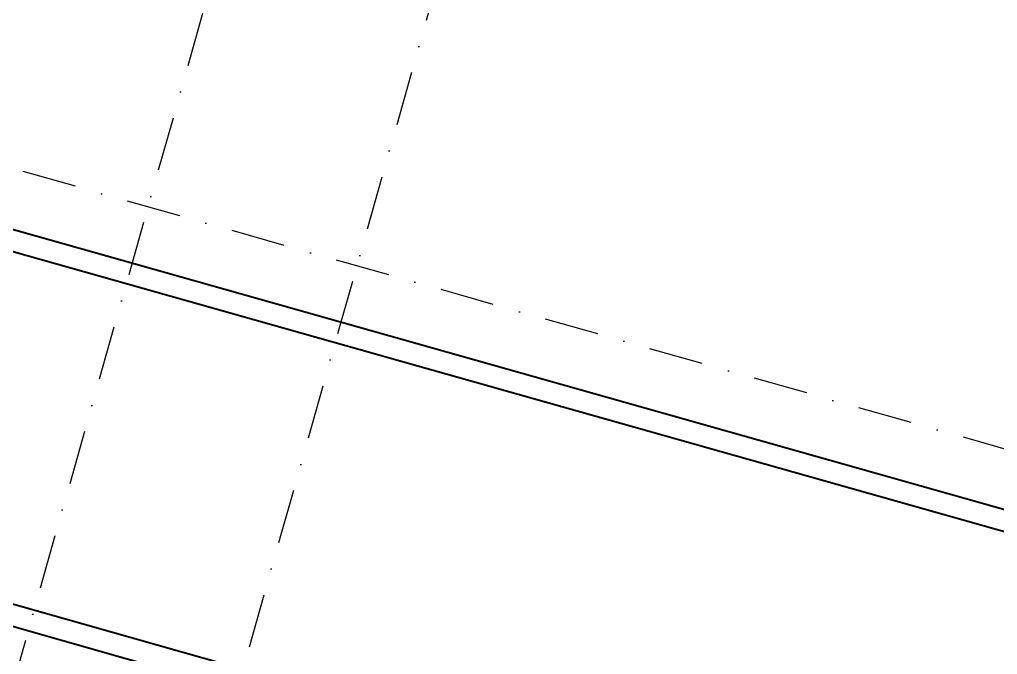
# Model space of a CAD drawing. Header units: millimetres. Extents: x -1534340 to 1713810, y -1348191 to 1114081.
# Drawn here: x 1293283 to 1302291, y -237397 to -231548 of the extents above; entities that cross this region are included whole.
import ezdxf

# ---------------------------------------------------------------- set-up
doc = ezdxf.new("R2010")
doc.units = ezdxf.units.MM
doc.header["$LTSCALE"] = 100
doc.linetypes.add('xref.asix of  podium$0$xref.asix of  podium$0$DASHDOT', pattern=[1, 0.5, -0.25, 0, -0.25])
doc.layers.add('ccu12-Manh', color=8, linetype='Continuous')
doc.layers.add('xref.asix of  podium$0$xref.asix of  podium$0$KT-Luoi truc South Tower', color=8, linetype='xref.asix of  podium$0$xref.asix of  podium$0$DASHDOT')
doc.layers.add('KT-Net cat', color=1, linetype='Continuous', lineweight=40)

# ---------------------------------------------------------------- blocks, each defined once
blk = doc.blocks.new('312')
at = {"layer": 'KT-Net cat'}
for p, q in [((1534696.999497064, -240307.7958925514, -4.74359797440955e-09), (1508429.321035784, -232859.3737756187, -4.74359797440955e-09)), ((1534642.438887531, -240500.2098730396, -4.743597974382445e-09), (1508444.398382301, -233071.5341867936, -4.74359797446758e-09))]:
    blk.add_line(p, q, dxfattribs=at)
for points, elevation in [([(1510601.266029371, -230029.5198834891), (1530594.932811678, -235679.1928916228), (1537445.532566393, -211435.4164747173), (1536970.319343696, -209230.8107792333), (1528458.552951118, -206825.628362164), (1529373.903100411, -203592.3437303029)], 7.135969385722537e-10), ([(1537651.526122323, -211441.9202572404), (1530733.011798867, -235926.0414146025), (1510585.259088215, -230232.8611359148)], -7.160913126544511e-09)]:
    blk.add_lwpolyline(points, dxfattribs=dict(at, elevation=elevation))
at = {"layer": 'xref.asix of  podium$0$xref.asix of  podium$0$KT-Luoi truc South Tower', "ltscale": 10}
for p, q in [((1536770.112957595, -177786.1557519458), (1511422.999988448, -267487.7841802846)), ((1538694.750558893, -178330.0032523264), (1513347.637589746, -268031.6316806652)), ((1542776.818976613, -238565.0883326113), (1508106.781782544, -228768.324012658))]:
    blk.add_line(p, q, dxfattribs=at)

msp = doc.modelspace()

# ---------------------------------------------------------------- block references
at = {"layer": 'ccu12-Manh'}
msp.add_blockref('312', (-226843.9959313669, -774.1646671993076), dxfattribs=at)

doc.saveas('drawing.dxf')
